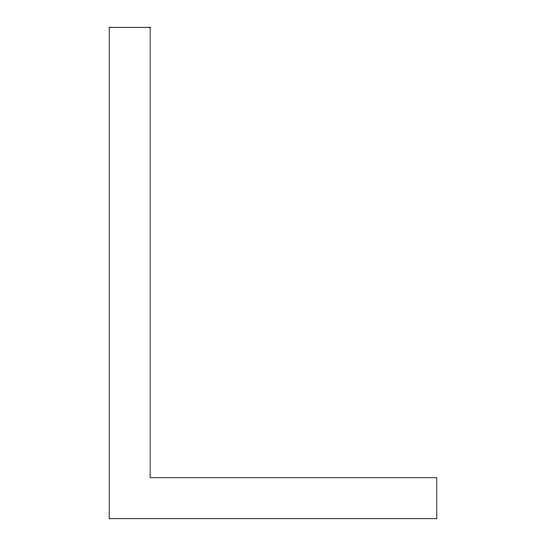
<?xml version="1.0" encoding="UTF-8"?>
<svg xmlns="http://www.w3.org/2000/svg" width="546" height="546" viewBox="0 0 546 546"><rect width="100%" height="100%" fill="white"/><g stroke="black" fill="none" stroke-linecap="round" stroke-linejoin="round"><path stroke-width="0.82" d="M150.15 27.3L109.2 27.3L109.2 518.7L436.8 518.7L436.8 477.75L150.15 477.75L150.15 27.3"/></g></svg>
